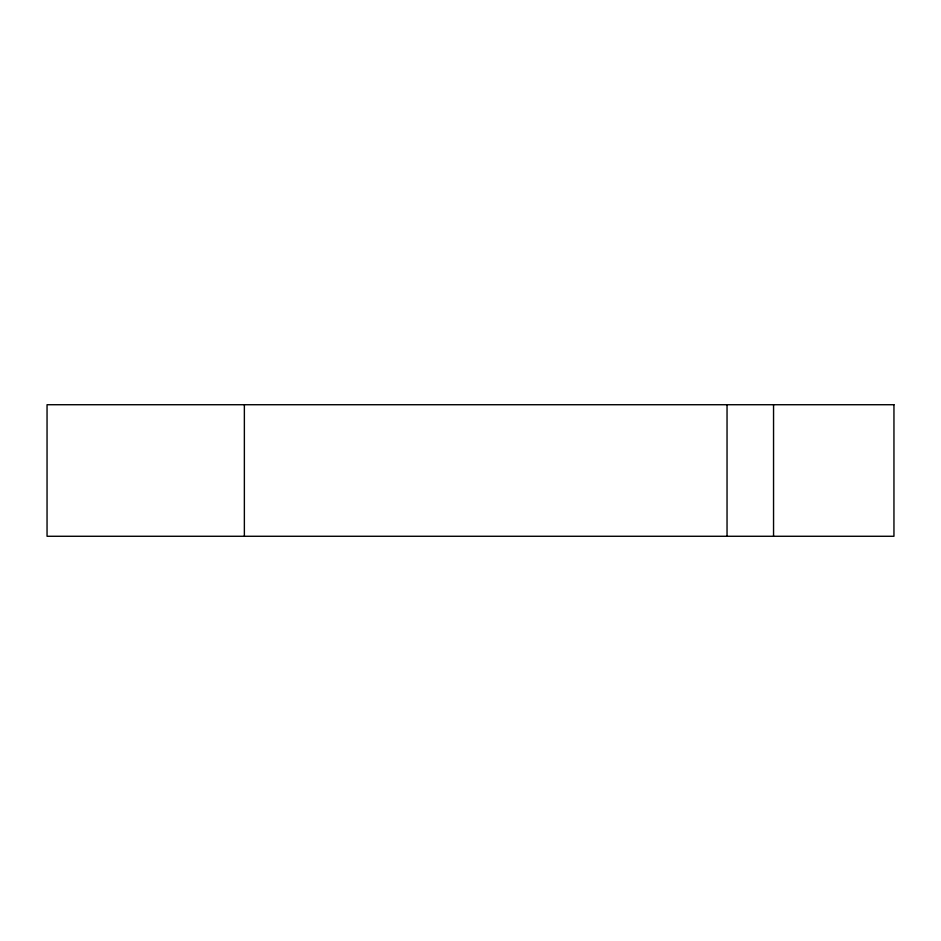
<?xml version="1.0" encoding="UTF-8"?>
<svg xmlns="http://www.w3.org/2000/svg" width="941" height="941" viewBox="0 0 941 941"><rect width="100%" height="100%" fill="white"/><g stroke="black" fill="none" stroke-linecap="round" stroke-linejoin="round"><path stroke-width="1.41" d="M773.549 404.724L773.549 536.276M727.04 404.724L727.04 536.276M244.366 404.724L244.366 536.276M893.95 404.724L47.05 404.724L47.05 536.276L893.95 536.276L893.95 404.724"/></g></svg>
